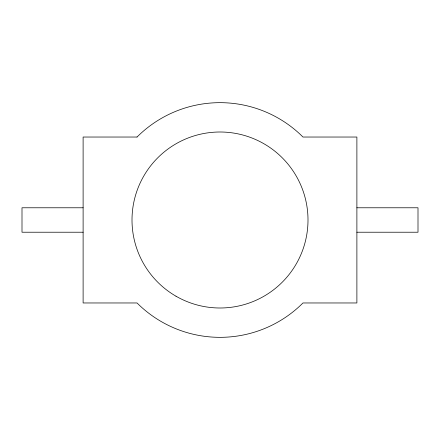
<?xml version="1.0" encoding="UTF-8"?>
<svg xmlns="http://www.w3.org/2000/svg" width="440" height="440" viewBox="0 0 440 440"><rect width="100%" height="100%" fill="white"/><g stroke="black" fill="none" stroke-linecap="round" stroke-linejoin="round"><path stroke-width="0.66" d="M83.111 207.779L22 207.779L22 232.221L83.111 232.221M356.889 207.779L418 207.779L418 232.221L356.889 232.221M137.033 137.033L83.111 137.033L83.111 302.968L137.033 302.968A117.332 117.332 0 0 0 302.968 302.968L356.889 302.968L356.889 137.033L302.968 137.033A117.332 117.332 0 0 0 137.033 137.033M176 296.208A88 88 0 0 0 308 220A88 88 0 0 0 176 143.792A88 88 0 0 0 176 296.208"/></g></svg>
